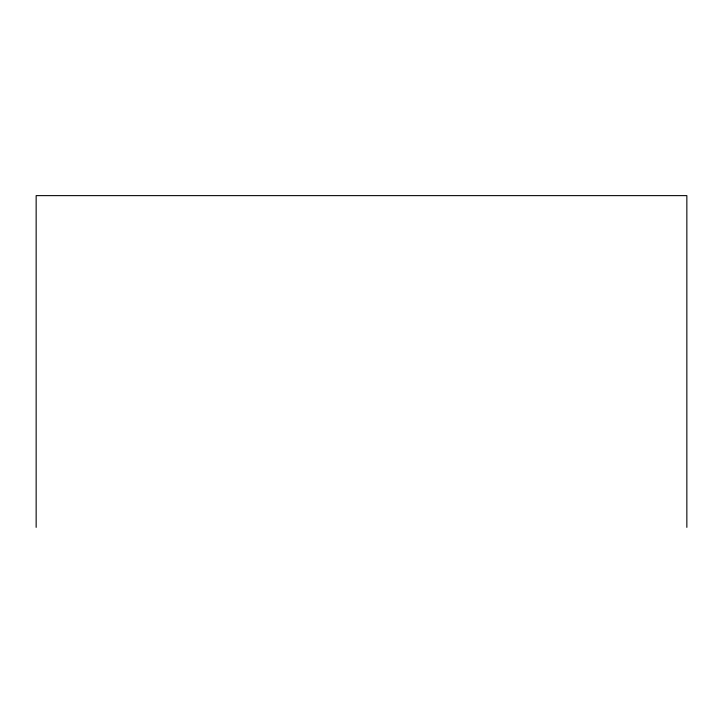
<?xml version="1.0" encoding="UTF-8"?>
<svg xmlns="http://www.w3.org/2000/svg" width="723" height="723" viewBox="0 0 723 723"><rect width="100%" height="100%" fill="white"/><g stroke="black" fill="none" stroke-linecap="round" stroke-linejoin="round"><path stroke-width="1.08" d="M686.85 527.374L686.85 195.626L36.15 195.626L36.15 527.374"/></g></svg>
